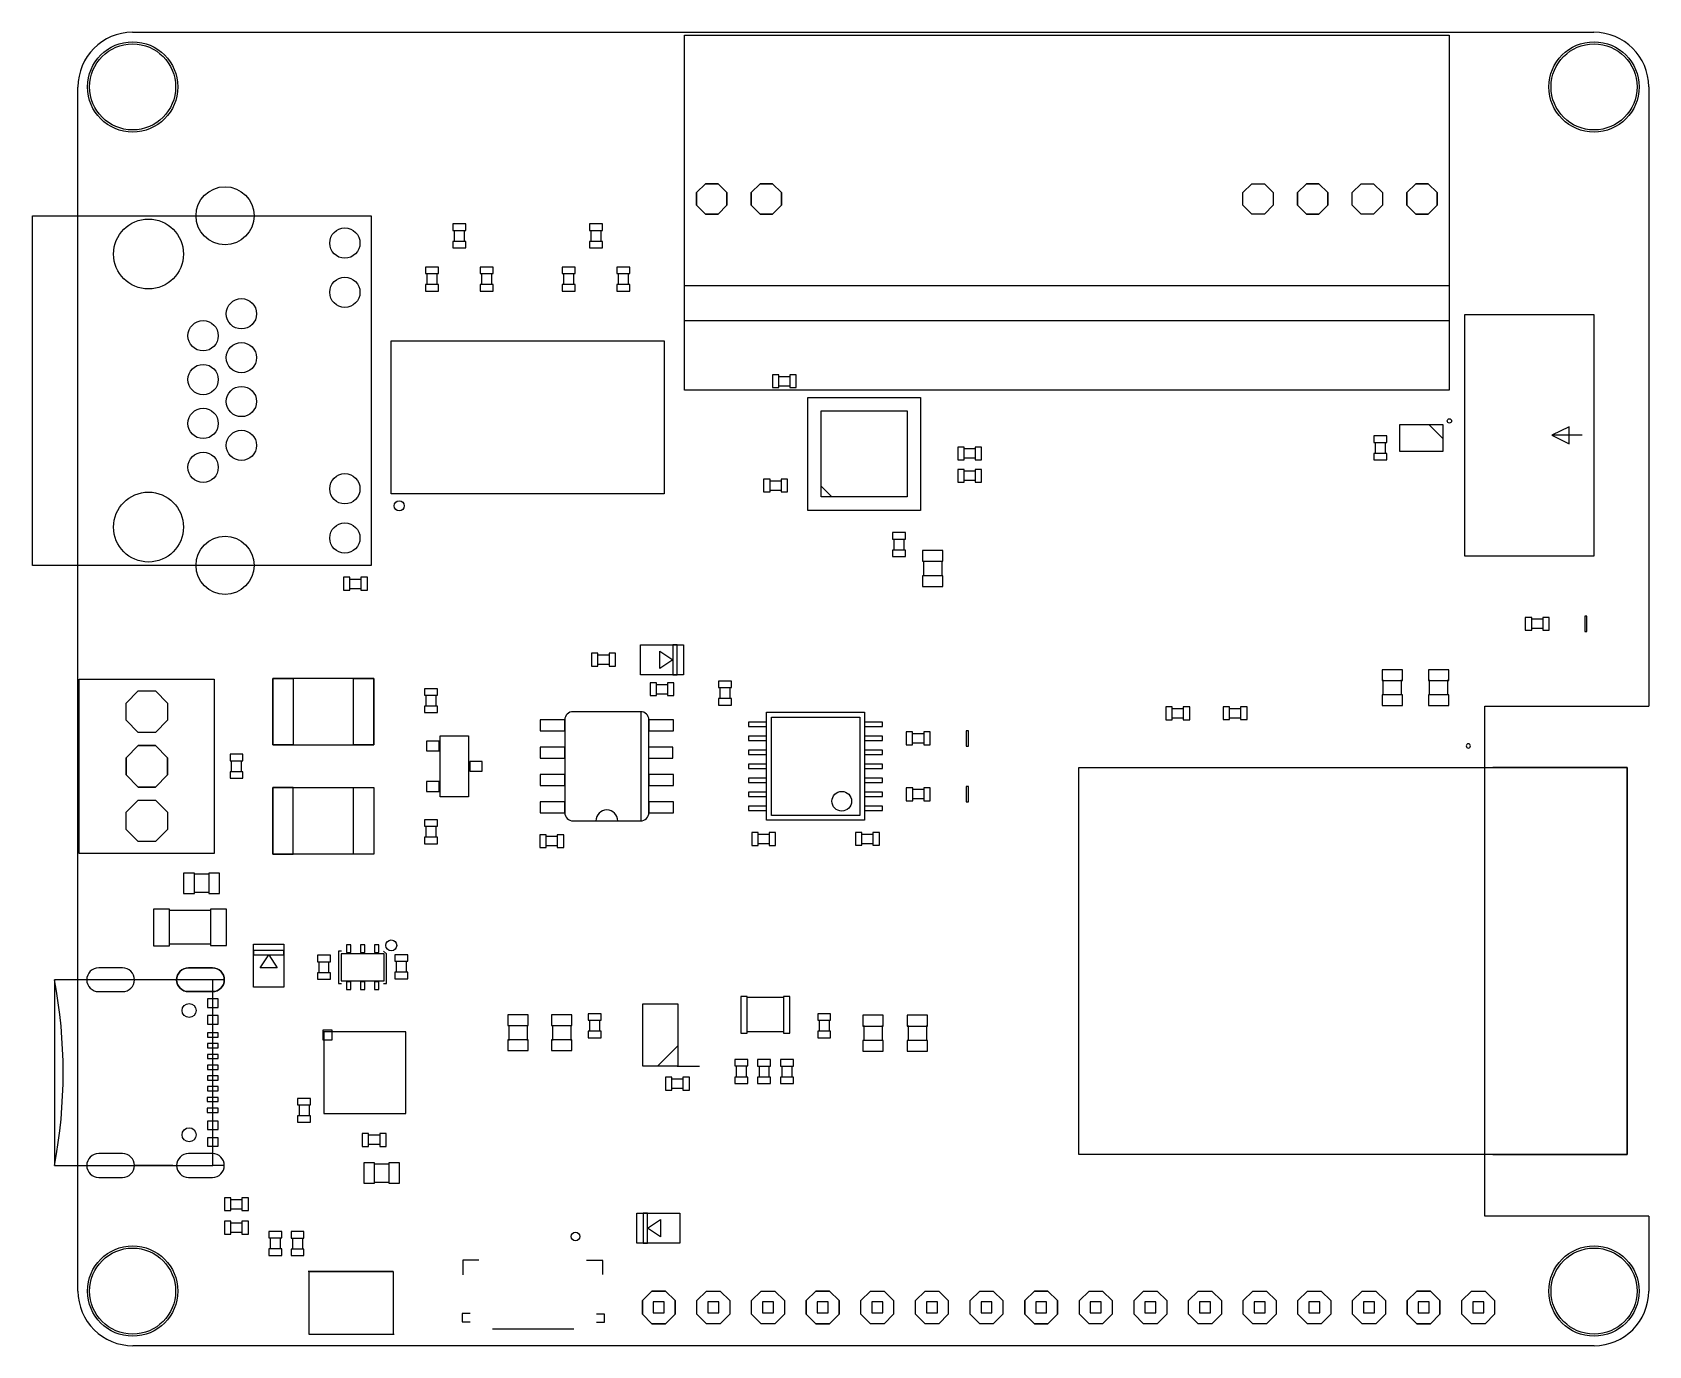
# Model space of a CAD drawing. Header units: millimetres. Extents: x -2.1 to 73, y -25.4 to 35.7.
import ezdxf

# ---------------------------------------------------------------- set-up
doc = ezdxf.new("R2010")
doc.units = ezdxf.units.MM
doc.layers.get('0').update_dxf_attribs({"linetype": 'CONTINUOUS'})

msp = doc.modelspace()

# ---------------------------------------------------------------- linework, layer by layer
for p, q in [((2.535, 35.687), (70.48, 35.687)), ((0, -22.865), (0, 33.142)), ((73.025, 33.152), (73.025, 4.343)), ((17.505, 25.968), (17.505, 26.458)), ((17.953, 26.458), (17.953, 25.968)), ((23.855, 25.968), (23.855, 26.458)), ((24.303, 26.458), (24.303, 25.968)), ((16.235, 23.961), (16.235, 24.451)), ((16.683, 24.451), (16.683, 23.961)), ((18.775, 23.961), (18.775, 24.451)), ((19.223, 24.451), (19.223, 23.961)), ((22.585, 23.961), (22.585, 24.451)), ((23.033, 24.451), (23.033, 23.961)), ((25.125, 23.961), (25.125, 24.451)), ((25.573, 24.451), (25.573, 23.961)), ((28.194, 22.29), (28.194, 23.89)), ((63.754, 23.89), (63.754, 22.29)), ((32.597, 19.68), (33.087, 19.68)), ((33.087, 19.232), (32.597, 19.232)), ((62.809, 17.44), (63.459, 16.79)), ((60.33, 16.113), (60.33, 16.603)), ((60.778, 16.603), (60.778, 16.113)), ((69.928, 16.942), (68.528, 16.942)), ((41.208, 16.328), (41.698, 16.328)), ((41.698, 15.88), (41.208, 15.88)), ((41.208, 15.286), (41.698, 15.286)), ((32.191, 14.829), (32.681, 14.829)), ((32.681, 14.381), (32.191, 14.381)), ((35.051, 14.078), (34.551, 14.578)), ((41.698, 14.838), (41.208, 14.838)), ((37.952, 11.617), (37.952, 12.107)), ((38.4, 12.107), (38.4, 11.617)), ((39.307, 11.1), (39.307, 10.388)), ((40.158, 11.1), (40.158, 10.388)), ((12.658, 10.257), (13.148, 10.257)), ((13.148, 9.809), (12.658, 9.809)), ((67.598, 8.403), (68.088, 8.403)), ((68.088, 7.955), (67.598, 7.955)), ((26.153, 7.202), (28.153, 7.202)), ((26.153, 5.802), (26.153, 7.202)), ((28.153, 7.202), (28.153, 5.802)), ((24.19, 6.726), (24.68, 6.726)), ((24.68, 6.278), (24.19, 6.278)), ((28.153, 5.802), (26.153, 5.802)), ((26.908, 5.355), (27.398, 5.355)), ((60.68, 4.851), (60.68, 5.563)), ((61.531, 4.851), (61.531, 5.563)), ((62.839, 4.851), (62.839, 5.563)), ((63.69, 4.851), (63.69, 5.563)), ((16.184, 4.352), (16.184, 4.842)), ((16.632, 4.842), (16.632, 4.352)), ((27.398, 4.907), (26.908, 4.907)), ((29.85, 4.708), (29.85, 5.198)), ((30.298, 5.198), (30.298, 4.708)), ((26.187, -0.991), (26.187, 4.089)), ((50.885, 4.237), (51.375, 4.237)), ((51.375, 3.789), (50.885, 3.789)), ((53.552, 4.237), (54.042, 4.237)), ((54.042, 3.789), (53.552, 3.789)), ((65.405, -19.38), (65.405, 4.343)), ((65.405, 4.343), (73.025, 4.343)), ((38.82, 3.069), (39.31, 3.069)), ((39.31, 2.621), (38.82, 2.621)), ((7.142, 1.304), (7.142, 1.794)), ((7.59, 1.794), (7.59, 1.304)), ((72.031, 1.499), (65.781, 1.499)), ((72.031, -16.501), (72.031, 1.499)), ((38.82, 0.478), (39.31, 0.478)), ((39.31, 0.03), (38.82, 0.03)), ((16.184, -1.744), (16.184, -1.254)), ((16.632, -1.254), (16.632, -1.744)), ((21.777, -1.706), (22.267, -1.706)), ((22.267, -2.154), (21.777, -2.154)), ((31.632, -1.605), (32.122, -1.605)), ((32.122, -2.053), (31.632, -2.053)), ((36.458, -1.605), (36.948, -1.605)), ((36.948, -2.053), (36.458, -2.053)), ((6.096, -3.467), (5.384, -3.467)), ((6.096, -4.318), (5.384, -4.318)), ((6.172, -5.157), (4.242, -5.157)), ((6.172, -6.731), (4.242, -6.731)), ((8.165, -8.722), (8.165, -6.722)), ((8.165, -6.722), (9.565, -6.722)), ((9.565, -6.722), (9.565, -8.722)), ((12.113, -7.048), (12.113, -8.547)), ((12.253, -7.048), (12.113, -7.048)), ((14.349, -7.176), (14.209, -7.048)), ((14.349, -8.547), (14.349, -7.176)), ((11.206, -8.043), (11.206, -7.553)), ((11.654, -7.553), (11.654, -8.043)), ((14.81, -8.017), (14.81, -7.527)), ((15.258, -7.527), (15.258, -8.017)), ((4.41, -8.38), (2.61, -8.38)), ((6.745, -8.38), (6.265, -8.38)), ((9.565, -8.722), (8.165, -8.722)), ((12.113, -8.547), (12.253, -8.547)), ((14.209, -8.547), (14.349, -8.547)), ((32.817, -9.208), (31.089, -9.208)), ((20.028, -10.49), (20.028, -11.202)), ((20.879, -10.49), (20.879, -11.202)), ((22.06, -10.49), (22.06, -11.202)), ((22.911, -10.49), (22.911, -11.202)), ((23.804, -10.761), (23.804, -10.271)), ((24.252, -10.271), (24.252, -10.761)), ((34.472, -10.761), (34.472, -10.271)), ((34.92, -10.271), (34.92, -10.761)), ((36.538, -10.515), (36.538, -11.227)), ((37.389, -10.515), (37.389, -11.227)), ((38.595, -10.515), (38.595, -11.227)), ((39.446, -10.515), (39.446, -11.227)), ((32.817, -10.808), (31.089, -10.808)), ((27.888, -11.447), (26.938, -12.397)), ((28.901, -12.422), (27.851, -12.422)), ((30.612, -12.894), (30.612, -12.404)), ((31.06, -12.404), (31.06, -12.894)), ((31.678, -12.894), (31.678, -12.404)), ((32.126, -12.404), (32.126, -12.894)), ((32.745, -12.894), (32.745, -12.404)), ((33.193, -12.404), (33.193, -12.894)), ((27.619, -12.984), (28.109, -12.984)), ((28.109, -13.432), (27.619, -13.432)), ((10.292, -14.698), (10.292, -14.208)), ((10.74, -14.208), (10.74, -14.698)), ((13.522, -15.6), (14.012, -15.6)), ((14.012, -16.048), (13.522, -16.048)), ((65.781, -16.501), (72.031, -16.501)), ((4.41, -17.02), (2.61, -17.02)), ((6.745, -17.02), (6.265, -17.02)), ((13.766, -16.942), (14.478, -16.942)), ((13.766, -17.793), (14.478, -17.793)), ((7.121, -18.597), (7.611, -18.597)), ((7.611, -19.045), (7.121, -19.045)), ((25.975, -19.237), (27.975, -19.237)), ((25.975, -20.637), (25.975, -19.237)), ((27.975, -19.237), (27.975, -20.637)), ((73.025, -19.38), (65.405, -19.38)), ((73.025, -19.38), (73.025, -22.86)), ((7.121, -19.69), (7.611, -19.69)), ((7.611, -20.138), (7.121, -20.138)), ((8.945, -20.893), (8.945, -20.403)), ((9.393, -20.403), (9.393, -20.893)), ((9.984, -20.895), (9.984, -20.405)), ((10.432, -20.405), (10.432, -20.895)), ((27.975, -20.637), (25.975, -20.637)), ((17.908, -21.412), (18.638, -21.412)), ((17.908, -22.102), (17.908, -21.412)), ((24.398, -21.432), (23.638, -21.432)), ((24.398, -22.082), (24.398, -21.432)), ((14.65, -21.954), (10.7, -21.954)), ((18.235, -23.906), (17.854, -23.906)), ((17.854, -23.906), (17.854, -24.287)), ((24.482, -23.927), (24.101, -23.927)), ((24.482, -24.308), (24.482, -23.927)), ((17.854, -24.287), (18.235, -24.287)), ((19.268, -24.622), (23.058, -24.622)), ((24.101, -24.308), (24.482, -24.308)), ((70.485, -25.4), (2.545, -25.4)), ((14.7, -24.884), (10.75, -24.884))]:
    msp.add_line(p, q)
for points in [[(28.194, 35.56), (63.754, 35.56), (63.754, 23.89), (28.194, 23.89)], [(28.76, 28.232), (29.172, 28.644)], [(29.172, 28.644), (29.756, 28.644)], [(29.756, 28.644), (30.168, 28.232)], [(31.3, 28.232), (31.712, 28.644), (32.296, 28.644), (32.708, 28.232), (32.708, 27.648), (32.708, 28.232), (32.296, 28.644), (31.712, 28.644)], [(54.16, 27.648), (54.16, 28.232), (54.572, 28.644), (55.156, 28.644), (55.568, 28.232), (55.568, 27.648), (55.156, 27.236), (54.572, 27.236), (54.16, 27.648), (54.16, 28.232), (54.572, 28.644), (55.156, 28.644), (55.568, 28.232), (55.568, 27.648), (55.156, 27.236), (54.572, 27.236)], [(56.7, 28.232), (57.112, 28.644)], [(57.112, 28.644), (57.696, 28.644)], [(57.696, 28.644), (58.108, 28.232), (58.108, 27.648), (57.696, 27.236), (58.108, 27.648), (58.108, 28.232)], [(60.236, 28.644), (60.648, 28.232), (60.648, 27.648), (60.236, 27.236), (59.652, 27.236), (59.24, 27.648), (59.24, 28.232), (59.652, 28.644)], [(60.648, 28.232), (60.648, 27.648), (60.236, 27.236), (59.652, 27.236), (59.24, 27.648), (59.24, 28.232), (59.652, 28.644), (60.236, 28.644)], [(62.192, 27.236), (61.78, 27.648), (61.78, 28.232), (62.192, 28.644), (62.776, 28.644), (62.192, 28.644), (61.78, 28.232), (61.78, 27.648)], [(62.776, 28.644), (63.188, 28.232), (63.188, 27.648), (62.776, 27.236), (63.188, 27.648), (63.188, 28.232)], [(28.76, 27.648), (28.76, 28.232)], [(30.168, 28.232), (30.168, 27.648)], [(31.3, 27.648), (31.3, 28.232)], [(56.7, 27.648), (56.7, 28.232)], [(-2.123, 10.895), (-2.123, 27.155), (13.627, 27.155), (13.627, 10.895)], [(29.172, 27.236), (28.76, 27.648)], [(29.756, 27.236), (29.172, 27.236)], [(30.168, 27.648), (29.756, 27.236)], [(31.712, 27.236), (31.3, 27.648)], [(32.296, 27.236), (31.712, 27.236)], [(32.708, 27.648), (32.296, 27.236)], [(57.112, 27.236), (56.7, 27.648)], [(57.696, 27.236), (57.112, 27.236)], [(62.776, 27.236), (62.192, 27.236)], [(17.434, 26.772), (17.434, 26.472), (18.034, 26.472), (18.034, 26.772)], [(23.784, 26.772), (23.784, 26.472), (24.384, 26.472), (24.384, 26.772)], [(17.434, 25.659), (18.034, 25.659), (18.034, 25.959), (17.434, 25.959)], [(24.384, 25.659), (24.384, 25.959), (23.784, 25.959), (23.784, 25.659)], [(16.764, 24.765), (16.164, 24.765), (16.164, 24.465), (16.764, 24.465)], [(19.304, 24.465), (19.304, 24.765), (18.704, 24.765), (18.704, 24.465)], [(23.114, 24.765), (22.514, 24.765), (22.514, 24.465), (23.114, 24.465)], [(25.054, 24.765), (25.054, 24.465), (25.654, 24.465), (25.654, 24.765)], [(16.164, 23.652), (16.764, 23.652), (16.764, 23.952), (16.164, 23.952)], [(18.704, 23.652), (19.304, 23.652), (19.304, 23.952), (18.704, 23.952)], [(22.514, 23.652), (23.114, 23.652), (23.114, 23.952), (22.514, 23.952)], [(25.654, 23.952), (25.054, 23.952), (25.054, 23.652), (25.654, 23.652)], [(70.478, 22.567), (70.478, 11.317), (64.478, 11.317), (64.478, 22.567)], [(63.754, 22.29), (63.754, 19.05), (28.194, 19.05), (28.194, 22.29)], [(14.554, 21.336), (27.254, 21.336), (27.254, 14.224), (14.554, 14.224)], [(32.583, 19.761), (32.283, 19.761), (32.283, 19.161), (32.583, 19.161)], [(33.396, 19.761), (33.096, 19.761), (33.096, 19.161), (33.396, 19.161)], [(39.176, 18.703), (39.176, 13.453), (33.926, 13.453), (33.926, 18.703)], [(34.551, 14.078), (34.551, 18.078), (38.551, 18.078), (38.551, 14.078)], [(63.459, 16.19), (61.459, 16.19), (61.459, 17.44), (63.459, 17.44)], [(69.328, 17.342), (68.528, 16.942), (69.328, 16.542)], [(60.249, 16.612), (60.849, 16.612), (60.849, 16.912), (60.249, 16.912)], [(40.899, 16.399), (40.899, 15.799), (41.199, 15.799), (41.199, 16.399)], [(41.712, 16.399), (41.712, 15.799), (42.012, 15.799), (42.012, 16.399)], [(60.249, 15.799), (60.849, 15.799), (60.849, 16.099), (60.249, 16.099)], [(40.899, 14.757), (41.199, 14.757), (41.199, 15.357), (40.899, 15.357)], [(41.712, 15.357), (41.712, 14.757), (42.012, 14.757), (42.012, 15.357)], [(31.877, 14.91), (31.877, 14.31), (32.177, 14.31), (32.177, 14.91)], [(32.69, 14.91), (32.69, 14.31), (32.99, 14.31), (32.99, 14.91)], [(38.471, 12.116), (38.471, 12.416), (37.871, 12.416), (37.871, 12.116)], [(38.471, 11.603), (37.871, 11.603), (37.871, 11.303), (38.471, 11.303)], [(39.256, 11.082), (40.206, 11.082), (40.206, 11.582), (39.256, 11.582)], [(12.344, 9.738), (12.644, 9.738), (12.644, 10.338), (12.344, 10.338)], [(13.457, 10.338), (13.157, 10.338), (13.157, 9.738), (13.457, 9.738)], [(39.256, 10.414), (39.256, 9.914), (40.206, 9.914), (40.206, 10.414)], [(67.289, 8.474), (67.289, 7.874), (67.589, 7.874), (67.589, 8.474)], [(68.402, 8.474), (68.102, 8.474), (68.102, 7.874), (68.402, 7.874)], [(70.155, 7.823), (70.155, 8.534), (70.053, 8.534), (70.053, 7.823)], [(23.876, 6.807), (23.876, 6.207), (24.176, 6.207), (24.176, 6.807)], [(24.689, 6.807), (24.689, 6.207), (24.989, 6.207), (24.989, 6.807)], [(27.053, 6.902), (27.653, 6.502), (27.053, 6.102)], [(27.853, 7.202), (27.653, 7.202), (27.653, 5.802), (27.853, 5.802)], [(60.632, 5.537), (61.582, 5.537), (61.582, 6.037), (60.632, 6.037)], [(63.741, 6.037), (62.791, 6.037), (62.791, 5.537), (63.741, 5.537)], [(0.06, -2.501), (0.06, 5.599), (6.33, 5.599), (6.33, -2.501)], [(9.055, 2.539), (9.055, 5.639), (9.055, 2.539), (13.755, 2.539), (12.805, 2.539), (12.805, 5.639), (13.755, 5.639), (13.755, 2.539), (13.755, 5.639), (9.055, 5.639), (10.005, 5.639), (10.005, 2.539)], [(26.594, 5.436), (26.594, 4.836), (26.894, 4.836), (26.894, 5.436)], [(27.707, 5.436), (27.407, 5.436), (27.407, 4.836), (27.707, 4.836)], [(30.378, 5.212), (30.378, 5.512), (29.779, 5.512), (29.779, 5.212)], [(3.6, 5.055), (4.166, 4.489), (4.166, 3.69), (3.6, 3.124), (2.801, 3.124), (2.235, 3.69), (2.235, 4.489), (2.801, 5.055)], [(3.6, 3.124), (2.801, 3.124), (2.235, 3.69), (2.235, 4.489), (2.801, 5.055), (3.6, 5.055), (4.166, 4.489), (4.166, 3.69)], [(16.113, 4.856), (16.713, 4.856), (16.713, 5.156), (16.113, 5.156)], [(30.378, 4.399), (30.378, 4.699), (29.779, 4.699), (29.779, 4.399)], [(61.582, 4.369), (61.582, 4.869), (60.632, 4.869), (60.632, 4.369)], [(62.791, 4.869), (62.791, 4.369), (63.741, 4.369), (63.741, 4.869)], [(16.713, 4.043), (16.713, 4.343), (16.113, 4.343), (16.113, 4.043)], [(32.007, 4.064), (36.573, 4.064), (36.573, -0.965), (32.007, -0.965)], [(36.344, -0.737), (32.236, -0.737), (32.236, 3.835), (36.344, 3.835)], [(50.576, 3.708), (50.876, 3.708), (50.876, 4.308), (50.576, 4.308)], [(51.389, 3.708), (51.689, 3.708), (51.689, 4.308), (51.389, 4.308)], [(53.538, 3.718), (53.538, 4.318), (53.238, 4.318), (53.238, 3.718)], [(54.051, 4.318), (54.051, 3.718), (54.351, 3.718), (54.351, 4.318)], [(21.488, 3.708), (21.488, 3.2), (22.631, 3.2), (22.631, 3.708)], [(26.543, 3.2), (27.686, 3.2), (27.686, 3.708), (26.543, 3.708)], [(31.169, 3.398), (32.007, 3.398), (32.007, 3.601), (31.169, 3.601)], [(36.573, 3.601), (36.573, 3.398), (37.411, 3.398), (37.411, 3.601)], [(38.806, 3.15), (38.506, 3.15), (38.506, 2.55), (38.806, 2.55)], [(39.319, 3.15), (39.319, 2.55), (39.619, 2.55), (39.619, 3.15)], [(41.3, 2.489), (41.402, 2.489), (41.402, 3.2), (41.3, 3.2)], [(2.235, 1.949), (2.801, 2.515)], [(2.801, 2.515), (3.6, 2.515), (4.166, 1.949), (3.6, 2.515)], [(16.789, 2.718), (16.205, 2.718), (16.205, 2.261), (16.789, 2.261)], [(16.841, 0.127), (16.841, 2.971), (18.161, 2.971), (18.161, 0.127)], [(22.631, 1.93), (22.631, 2.438), (21.488, 2.438), (21.488, 1.93)], [(26.518, 1.93), (27.661, 1.93), (27.661, 2.438), (26.518, 2.438)], [(31.169, 2.748), (32.007, 2.748), (32.007, 2.951), (31.169, 2.951)], [(32.007, 2.098), (32.007, 2.301), (31.169, 2.301), (31.169, 2.098)], [(36.573, 2.748), (37.411, 2.748), (37.411, 2.951), (36.573, 2.951)], [(37.411, 2.301), (36.573, 2.301), (36.573, 2.098), (37.411, 2.098)], [(2.235, 1.15), (2.235, 1.949)], [(4.166, 1.949), (4.166, 1.15)], [(7.071, 2.108), (7.071, 1.808), (7.671, 1.808), (7.671, 2.108)], [(18.796, 1.778), (18.212, 1.778), (18.212, 1.321), (18.796, 1.321)], [(31.169, 1.448), (32.007, 1.448), (32.007, 1.651), (31.169, 1.651)], [(37.411, 1.448), (37.411, 1.651), (36.573, 1.651), (36.573, 1.448)], [(4.166, 1.15), (3.6, 0.584), (2.801, 0.584), (2.235, 1.15), (2.801, 0.584), (3.6, 0.584)], [(7.071, 0.995), (7.671, 0.995), (7.671, 1.295), (7.071, 1.295)], [(16.205, 0.838), (16.205, 0.381), (16.789, 0.381), (16.789, 0.838)], [(22.631, 0.66), (22.631, 1.168), (21.488, 1.168), (21.488, 0.66)], [(27.686, 1.168), (26.543, 1.168), (26.543, 0.66), (27.686, 0.66)], [(31.169, 1.001), (31.169, 0.798), (32.007, 0.798), (32.007, 1.001)], [(36.573, 1.001), (36.573, 0.798), (37.411, 0.798), (37.411, 1.001)], [(46.531, -16.501), (46.531, 1.499), (72.031, 1.499), (72.031, -16.501)], [(13.755, -2.541), (9.055, -2.541), (9.055, 0.559), (13.755, 0.559), (13.755, -2.541), (12.805, -2.541), (12.805, 0.559), (13.755, 0.559)], [(9.055, -2.541), (10.005, -2.541), (10.005, 0.559), (9.055, 0.559)], [(32.007, 0.148), (32.007, 0.351), (31.169, 0.351), (31.169, 0.148)], [(36.573, 0.148), (37.411, 0.148), (37.411, 0.351), (36.573, 0.351)], [(38.511, 0.549), (38.511, -0.051), (38.811, -0.051), (38.811, 0.549)], [(39.324, 0.549), (39.324, -0.051), (39.624, -0.051), (39.624, 0.549)], [(41.402, -0.102), (41.402, 0.61), (41.3, 0.61), (41.3, -0.102)], [(2.801, -0.025), (3.6, -0.025), (4.166, -0.591), (4.166, -1.39), (3.6, -1.956), (2.801, -1.956), (2.235, -1.39), (2.235, -0.591)], [(3.6, -0.025), (4.166, -0.591), (4.166, -1.39), (3.6, -1.956), (2.801, -1.956), (2.235, -1.39), (2.235, -0.591), (2.801, -0.025)], [(21.488, -0.61), (22.631, -0.61), (22.631, -0.102), (21.488, -0.102)], [(26.543, -0.61), (27.686, -0.61), (27.686, -0.102), (26.543, -0.102)], [(31.169, -0.502), (32.007, -0.502), (32.007, -0.299), (31.169, -0.299)], [(36.573, -0.502), (37.411, -0.502), (37.411, -0.299), (36.573, -0.299)], [(16.713, -0.94), (16.113, -0.94), (16.113, -1.24), (16.713, -1.24)], [(16.113, -2.053), (16.713, -2.053), (16.713, -1.753), (16.113, -1.753)], [(21.768, -2.235), (21.768, -1.635), (21.468, -1.635), (21.468, -2.235)], [(22.281, -2.235), (22.581, -2.235), (22.581, -1.635), (22.281, -1.635)], [(31.323, -2.134), (31.623, -2.134), (31.623, -1.534), (31.323, -1.534)], [(32.136, -2.134), (32.436, -2.134), (32.436, -1.534), (32.136, -1.534)], [(36.444, -1.524), (36.144, -1.524), (36.144, -2.124), (36.444, -2.124)], [(36.957, -1.524), (36.957, -2.124), (37.257, -2.124), (37.257, -1.524)], [(4.91, -3.416), (4.91, -4.366), (5.41, -4.366), (5.41, -3.416)], [(6.078, -4.366), (6.579, -4.366), (6.579, -3.416), (6.078, -3.416)], [(4.255, -5.095), (3.505, -5.095), (3.505, -6.795), (4.255, -6.795)], [(6.909, -5.093), (6.159, -5.093), (6.159, -6.793), (6.909, -6.793)], [(12.683, -6.756), (12.479, -6.756), (12.479, -7.112), (12.683, -7.112)], [(13.333, -7.112), (13.333, -6.756), (13.129, -6.756), (13.129, -7.112)], [(13.779, -7.112), (13.983, -7.112), (13.983, -6.756), (13.779, -6.756)], [(9.565, -7.222), (9.565, -7.022), (8.165, -7.022), (8.165, -7.222)], [(8.465, -7.822), (8.865, -7.222), (9.265, -7.822)], [(11.735, -7.239), (11.135, -7.239), (11.135, -7.539), (11.735, -7.539)], [(14.231, -8.423), (14.231, -7.173), (12.231, -7.173), (12.231, -8.423)], [(14.73, -7.518), (15.33, -7.518), (15.33, -7.218), (14.73, -7.218)], [(6.249, -7.826), (5.141, -7.826)], [(11.735, -8.052), (11.135, -8.052), (11.135, -8.352), (11.735, -8.352)], [(14.73, -8.031), (14.73, -8.331), (15.33, -8.331), (15.33, -8.031)], [(-1.085, -8.38), (-1.085, -17.02), (6.265, -17.02), (6.265, -8.38)], [(5.141, -8.934), (6.249, -8.934)], [(12.479, -8.839), (12.683, -8.839), (12.683, -8.484), (12.479, -8.484)], [(13.129, -8.484), (13.129, -8.839), (13.333, -8.839), (13.333, -8.484)], [(13.779, -8.484), (13.779, -8.839), (13.983, -8.839), (13.983, -8.484)], [(6.515, -9.675), (6.515, -9.275), (6.015, -9.275), (6.015, -9.675)], [(27.888, -9.497), (27.888, -12.397), (26.264, -12.397), (26.264, -9.497)], [(31.115, -10.858), (31.115, -9.158), (30.815, -9.158), (30.815, -10.858)], [(33.096, -10.858), (33.096, -9.158), (32.796, -9.158), (32.796, -10.858)], [(6.015, -10.05), (6.015, -10.45), (6.515, -10.45), (6.515, -10.05)], [(19.977, -10.008), (19.977, -10.508), (20.927, -10.508), (20.927, -10.008)], [(22.009, -10.508), (22.959, -10.508), (22.959, -10.008), (22.009, -10.008)], [(23.724, -9.962), (23.724, -10.262), (24.324, -10.262), (24.324, -9.962)], [(34.991, -9.962), (34.392, -9.962), (34.392, -10.262), (34.991, -10.262)], [(37.437, -10.033), (36.487, -10.033), (36.487, -10.533), (37.437, -10.533)], [(38.544, -10.033), (38.544, -10.533), (39.495, -10.533), (39.495, -10.033)], [(6.015, -10.85), (6.015, -11.05), (6.515, -11.05), (6.515, -10.85)], [(11.81, -11.175), (11.81, -10.725), (11.385, -10.725), (11.385, -11.175)], [(11.435, -14.6), (15.235, -14.6), (15.235, -10.8), (11.435, -10.8)], [(20.927, -11.176), (19.977, -11.176), (19.977, -11.676), (20.927, -11.676)], [(22.959, -11.176), (22.009, -11.176), (22.009, -11.676), (22.959, -11.676)], [(24.324, -10.774), (23.724, -10.774), (23.724, -11.074), (24.324, -11.074)], [(34.392, -11.074), (34.991, -11.074), (34.991, -10.774), (34.392, -10.774)], [(37.437, -11.201), (36.487, -11.201), (36.487, -11.702), (37.437, -11.702)], [(38.544, -11.702), (39.495, -11.702), (39.495, -11.201), (38.544, -11.201)], [(6.515, -11.55), (6.515, -11.35), (6.015, -11.35), (6.015, -11.55)], [(6.015, -11.85), (6.015, -12.05), (6.515, -12.05), (6.515, -11.85)], [(6.515, -12.35), (6.015, -12.35), (6.015, -12.55), (6.515, -12.55)], [(31.14, -12.09), (30.541, -12.09), (30.541, -12.39), (31.14, -12.39)], [(32.198, -12.395), (32.198, -12.095), (31.598, -12.095), (31.598, -12.395)], [(32.664, -12.095), (32.664, -12.395), (33.264, -12.395), (33.264, -12.095)], [(6.515, -12.85), (6.015, -12.85), (6.015, -13.05), (6.515, -13.05)], [(6.515, -13.35), (6.015, -13.35), (6.015, -13.55), (6.515, -13.55)], [(27.61, -13.513), (27.61, -12.913), (27.31, -12.913), (27.31, -13.513)], [(28.123, -13.513), (28.423, -13.513), (28.423, -12.913), (28.123, -12.913)], [(31.14, -13.203), (31.14, -12.903), (30.541, -12.903), (30.541, -13.203)], [(32.198, -12.908), (31.598, -12.908), (31.598, -13.208), (32.198, -13.208)], [(33.264, -13.208), (33.264, -12.908), (32.664, -12.908), (32.664, -13.208)], [(6.51, -13.85), (6.01, -13.85), (6.01, -14.05), (6.51, -14.05)], [(10.211, -14.199), (10.811, -14.199), (10.811, -13.899), (10.211, -13.899)], [(6.51, -14.35), (6.01, -14.35), (6.01, -14.55), (6.51, -14.55)], [(6.515, -15.35), (6.515, -14.95), (6.015, -14.95), (6.015, -15.35)], [(10.811, -15.011), (10.811, -14.711), (10.211, -14.711), (10.211, -15.011)], [(6.515, -15.725), (6.015, -15.725), (6.015, -16.125), (6.515, -16.125)], [(13.213, -16.129), (13.513, -16.129), (13.513, -15.529), (13.213, -15.529)], [(14.326, -15.529), (14.026, -15.529), (14.026, -16.129), (14.326, -16.129)], [(13.784, -17.844), (13.784, -16.894), (13.284, -16.894), (13.284, -17.844)], [(14.453, -17.844), (14.953, -17.844), (14.953, -16.894), (14.453, -16.894)], [(7.107, -19.116), (7.107, -18.517), (6.807, -18.517), (6.807, -19.116)], [(7.62, -18.517), (7.62, -19.116), (7.92, -19.116), (7.92, -18.517)], [(26.475, -19.237), (26.275, -19.237), (26.275, -20.637), (26.475, -20.637)], [(26.475, -19.937), (27.075, -19.537), (27.075, -20.337)], [(7.107, -20.209), (7.107, -19.609), (6.807, -19.609), (6.807, -20.209)], [(7.92, -19.609), (7.62, -19.609), (7.62, -20.209), (7.92, -20.209)], [(8.874, -20.389), (9.474, -20.389), (9.474, -20.089), (8.874, -20.089)], [(10.503, -20.396), (10.503, -20.096), (9.904, -20.096), (9.904, -20.396)], [(8.874, -21.202), (9.474, -21.202), (9.474, -20.902), (8.874, -20.902)], [(9.904, -21.209), (10.503, -21.209), (10.503, -20.909), (9.904, -20.909)], [(14.65, -21.954), (14.65, -24.884), (10.75, -24.884), (10.75, -21.954)], [(26.238, -23.306), (26.685, -22.86)], [(27.316, -22.86), (27.762, -23.306), (27.762, -23.938), (27.316, -24.384), (26.685, -24.384), (27.316, -24.384), (27.762, -23.938), (27.762, -23.306)], [(26.685, -22.86), (27.316, -22.86)], [(28.778, -23.938), (28.778, -23.306), (29.225, -22.86), (29.856, -22.86), (30.302, -23.306), (30.302, -23.938), (29.856, -24.384), (29.225, -24.384), (28.778, -23.938), (28.778, -23.306), (29.225, -22.86), (29.856, -22.86), (30.302, -23.306), (30.302, -23.938), (29.856, -24.384), (29.225, -24.384)], [(32.396, -24.384), (31.765, -24.384), (31.318, -23.938), (31.318, -23.306), (31.765, -22.86), (32.396, -22.86), (32.842, -23.306), (32.842, -23.938)], [(32.396, -22.86), (32.842, -23.306), (32.842, -23.938), (32.396, -24.384), (31.765, -24.384), (31.318, -23.938), (31.318, -23.306), (31.765, -22.86)], [(34.305, -24.384), (33.858, -23.938), (33.858, -23.306), (34.305, -22.86), (33.858, -23.306), (33.858, -23.938)], [(34.305, -22.86), (34.936, -22.86)], [(34.936, -22.86), (35.382, -23.306)], [(36.845, -22.86), (37.476, -22.86), (37.922, -23.306), (37.922, -23.938), (37.476, -24.384), (36.845, -24.384), (36.398, -23.938), (36.398, -23.306), (36.845, -22.86), (37.476, -22.86), (37.922, -23.306), (37.922, -23.938), (37.476, -24.384), (36.845, -24.384), (36.398, -23.938), (36.398, -23.306)], [(39.385, -22.86), (40.016, -22.86), (40.462, -23.306), (40.462, -23.938), (40.016, -24.384), (39.385, -24.384), (38.938, -23.938), (38.938, -23.306), (39.385, -22.86), (40.016, -22.86), (40.462, -23.306), (40.462, -23.938), (40.016, -24.384), (39.385, -24.384), (38.938, -23.938), (38.938, -23.306)], [(41.478, -23.306), (41.925, -22.86), (42.556, -22.86), (43.002, -23.306), (43.002, -23.938), (42.556, -24.384), (41.925, -24.384), (41.478, -23.938)], [(41.925, -22.86), (42.556, -22.86), (43.002, -23.306), (43.002, -23.938), (42.556, -24.384), (41.925, -24.384), (41.478, -23.938), (41.478, -23.306)], [(44.018, -23.306), (44.465, -22.86)], [(44.465, -22.86), (45.096, -22.86)], [(45.096, -22.86), (45.542, -23.306)], [(47.636, -24.384), (47.005, -24.384), (46.558, -23.938), (46.558, -23.306), (47.005, -22.86), (47.636, -22.86), (48.082, -23.306), (48.082, -23.938), (47.636, -24.384), (47.005, -24.384), (46.558, -23.938), (46.558, -23.306), (47.005, -22.86), (47.636, -22.86), (48.082, -23.306), (48.082, -23.938)], [(49.545, -24.384), (49.098, -23.938), (49.098, -23.306), (49.545, -22.86), (50.176, -22.86), (50.622, -23.306), (50.622, -23.938), (50.176, -24.384)], [(49.098, -23.306), (49.545, -22.86), (50.176, -22.86), (50.622, -23.306), (50.622, -23.938), (50.176, -24.384), (49.545, -24.384), (49.098, -23.938)], [(51.638, -23.306), (52.085, -22.86), (52.716, -22.86), (53.162, -23.306), (53.162, -23.938), (52.716, -24.384), (52.085, -24.384), (51.638, -23.938)], [(52.716, -22.86), (53.162, -23.306), (53.162, -23.938), (52.716, -24.384), (52.085, -24.384), (51.638, -23.938), (51.638, -23.306), (52.085, -22.86)], [(55.702, -23.938), (55.256, -24.384), (54.625, -24.384), (54.178, -23.938), (54.178, -23.306), (54.625, -22.86), (55.256, -22.86), (55.702, -23.306), (55.702, -23.938), (55.256, -24.384), (54.625, -24.384), (54.178, -23.938), (54.178, -23.306), (54.625, -22.86), (55.256, -22.86), (55.702, -23.306)], [(56.718, -23.306), (57.165, -22.86), (57.796, -22.86), (58.242, -23.306), (58.242, -23.938), (57.796, -24.384), (57.165, -24.384), (56.718, -23.938)], [(57.796, -24.384), (57.165, -24.384), (56.718, -23.938), (56.718, -23.306), (57.165, -22.86), (57.796, -22.86), (58.242, -23.306), (58.242, -23.938)], [(60.782, -23.938), (60.336, -24.384), (59.705, -24.384), (59.258, -23.938), (59.258, -23.306), (59.705, -22.86), (60.336, -22.86), (60.782, -23.306)], [(59.258, -23.938), (59.258, -23.306), (59.705, -22.86), (60.336, -22.86), (60.782, -23.306), (60.782, -23.938), (60.336, -24.384), (59.705, -24.384)], [(61.798, -23.306), (62.245, -22.86)], [(62.245, -22.86), (62.876, -22.86), (63.322, -23.306), (63.322, -23.938), (63.322, -23.306), (62.876, -22.86)], [(65.862, -23.306), (65.862, -23.938), (65.416, -24.384), (64.785, -24.384), (64.338, -23.938), (64.338, -23.306), (64.785, -22.86), (65.416, -22.86)], [(64.338, -23.306), (64.785, -22.86), (65.416, -22.86), (65.862, -23.306), (65.862, -23.938), (65.416, -24.384), (64.785, -24.384), (64.338, -23.938)], [(26.238, -23.938), (26.238, -23.306)], [(26.685, -24.384), (26.238, -23.938)], [(27.254, -23.876), (27.254, -23.368), (26.746, -23.368), (26.746, -23.876)], [(29.286, -23.368), (29.286, -23.876), (29.794, -23.876), (29.794, -23.368)], [(32.334, -23.876), (32.334, -23.368), (31.826, -23.368), (31.826, -23.876)], [(34.874, -23.876), (34.874, -23.368), (34.366, -23.368), (34.366, -23.876)], [(35.382, -23.938), (34.936, -24.384)], [(35.382, -23.306), (35.382, -23.938)], [(36.906, -23.876), (37.414, -23.876), (37.414, -23.368), (36.906, -23.368)], [(39.446, -23.876), (39.954, -23.876), (39.954, -23.368), (39.446, -23.368)], [(41.986, -23.368), (41.986, -23.876), (42.494, -23.876), (42.494, -23.368)], [(44.018, -23.938), (44.018, -23.306)], [(44.465, -24.384), (44.018, -23.938)], [(45.034, -23.876), (45.034, -23.368), (44.526, -23.368), (44.526, -23.876)], [(45.542, -23.938), (45.096, -24.384)], [(45.542, -23.306), (45.542, -23.938)], [(47.574, -23.368), (47.066, -23.368), (47.066, -23.876), (47.574, -23.876)], [(49.606, -23.368), (49.606, -23.876), (50.114, -23.876), (50.114, -23.368)], [(52.146, -23.368), (52.146, -23.876), (52.654, -23.876), (52.654, -23.368)], [(54.686, -23.876), (55.194, -23.876), (55.194, -23.368), (54.686, -23.368)], [(57.734, -23.368), (57.226, -23.368), (57.226, -23.876), (57.734, -23.876)], [(60.274, -23.876), (60.274, -23.368), (59.766, -23.368), (59.766, -23.876)], [(62.876, -24.384), (62.245, -24.384), (61.798, -23.938), (61.798, -23.306), (61.798, -23.938), (62.245, -24.384)], [(62.814, -23.368), (62.306, -23.368), (62.306, -23.876), (62.814, -23.876)], [(63.322, -23.938), (62.876, -24.384)], [(65.354, -23.368), (64.846, -23.368), (64.846, -23.876), (65.354, -23.876)], [(34.936, -24.384), (34.305, -24.384)], [(45.096, -24.384), (44.465, -24.384)]]:
    msp.add_lwpolyline(points, close=True)
for points in [[(26.543, -0.61), (26.543, 3.708, 0.414214), (26.162, 4.089), (23.012, 4.089, 0.414214), (22.631, 3.708), (22.631, -0.61, 0.414214), (23.012, -0.991), (24.079, -0.991), (25.095, -0.991), (26.162, -0.991, 0.414214)], [(64.741, 2.499, 1), (64.541, 2.499, 1)], [(0.961, -7.826, 1), (0.961, -8.934), (2.069, -8.934, 1), (2.069, -7.826)], [(0.961, -8.934), (2.069, -8.934, 1), (2.069, -7.826), (0.961, -7.826, 1)], [(5.141, -7.826, 1), (5.141, -8.934, -1)], [(6.249, -8.934, 1), (6.249, -7.826, -1)], [(0.961, -17.574), (2.069, -17.574, 1), (2.069, -16.466), (0.961, -16.466, 1)], [(0.961, -16.466, 1), (0.961, -17.574), (2.069, -17.574, 1), (2.069, -16.466)], [(5.141, -17.574), (6.249, -17.574, 1), (6.249, -16.466), (5.141, -16.466, 1)], [(6.249, -17.574, 1), (6.249, -16.466), (5.141, -16.466, 1), (5.141, -17.574)]]:
    msp.add_lwpolyline(points, format="xyb", close=True)
for centre, radius in [((2.54, 33.147), 2.1), ((2.54, 33.147), 2), ((2.54, 33.147), 2), ((70.485, 33.147), 2.1), ((70.485, 33.147), 2), ((70.485, 33.147), 2), ((6.837, 27.155), 1.35), ((6.837, 27.155), 1.35), ((3.277, 25.375), 1.625), ((12.407, 25.885), 0.704), ((12.407, 25.885), 0.704), ((12.407, 23.595), 0.704), ((12.407, 23.595), 0.704), ((7.597, 22.595), 0.704), ((7.597, 22.595), 0.704), ((5.817, 21.575), 0.704), ((5.817, 21.575), 0.704), ((7.597, 20.555), 0.704), ((7.597, 20.555), 0.704), ((5.817, 19.535), 0.704), ((5.817, 19.535), 0.704), ((7.597, 18.515), 0.704), ((7.597, 18.515), 0.704), ((5.817, 17.495), 0.704), ((5.817, 17.495), 0.704), ((63.759, 17.615), 0.1), ((7.597, 16.475), 0.704), ((7.597, 16.475), 0.704), ((5.817, 15.455), 0.704), ((5.817, 15.455), 0.704), ((12.407, 14.455), 0.704), ((12.407, 14.455), 0.704), ((3.277, 12.675), 1.625), ((14.935, 13.665), 0.234), ((12.407, 12.165), 0.704), ((12.407, 12.165), 0.704), ((6.837, 10.895), 1.35), ((6.837, 10.895), 1.35), ((35.509, -0.076), 0.457), ((14.565, -6.782), 0.254), ((5.165, -9.81), 0.325), ((5.165, -15.59), 0.325), ((23.128, -20.322), 0.203), ((2.54, -22.86), 2.1), ((2.54, -22.86), 2), ((2.54, -22.86), 2), ((70.485, -22.86), 2.1), ((70.485, -22.86), 2), ((70.485, -22.86), 2)]:
    msp.add_circle(centre, radius)
for centre, radius, start, end in [((2.54, 33.147), 2.54, 90.1128, 180.1128), ((70.485, 33.147), 2.54, 0.1128, 90.1128), ((24.587, -0.991), 0.508, 0, 180), ((-24.082, -12.7), 23.394, -10.6413, 10.6413), ((2.54, -22.86), 2.54, 180.1128, 270.1128), ((70.485, -22.86), 2.54, -90, 0)]:
    msp.add_arc(centre, radius, start, end)

doc.saveas('drawing.dxf')
